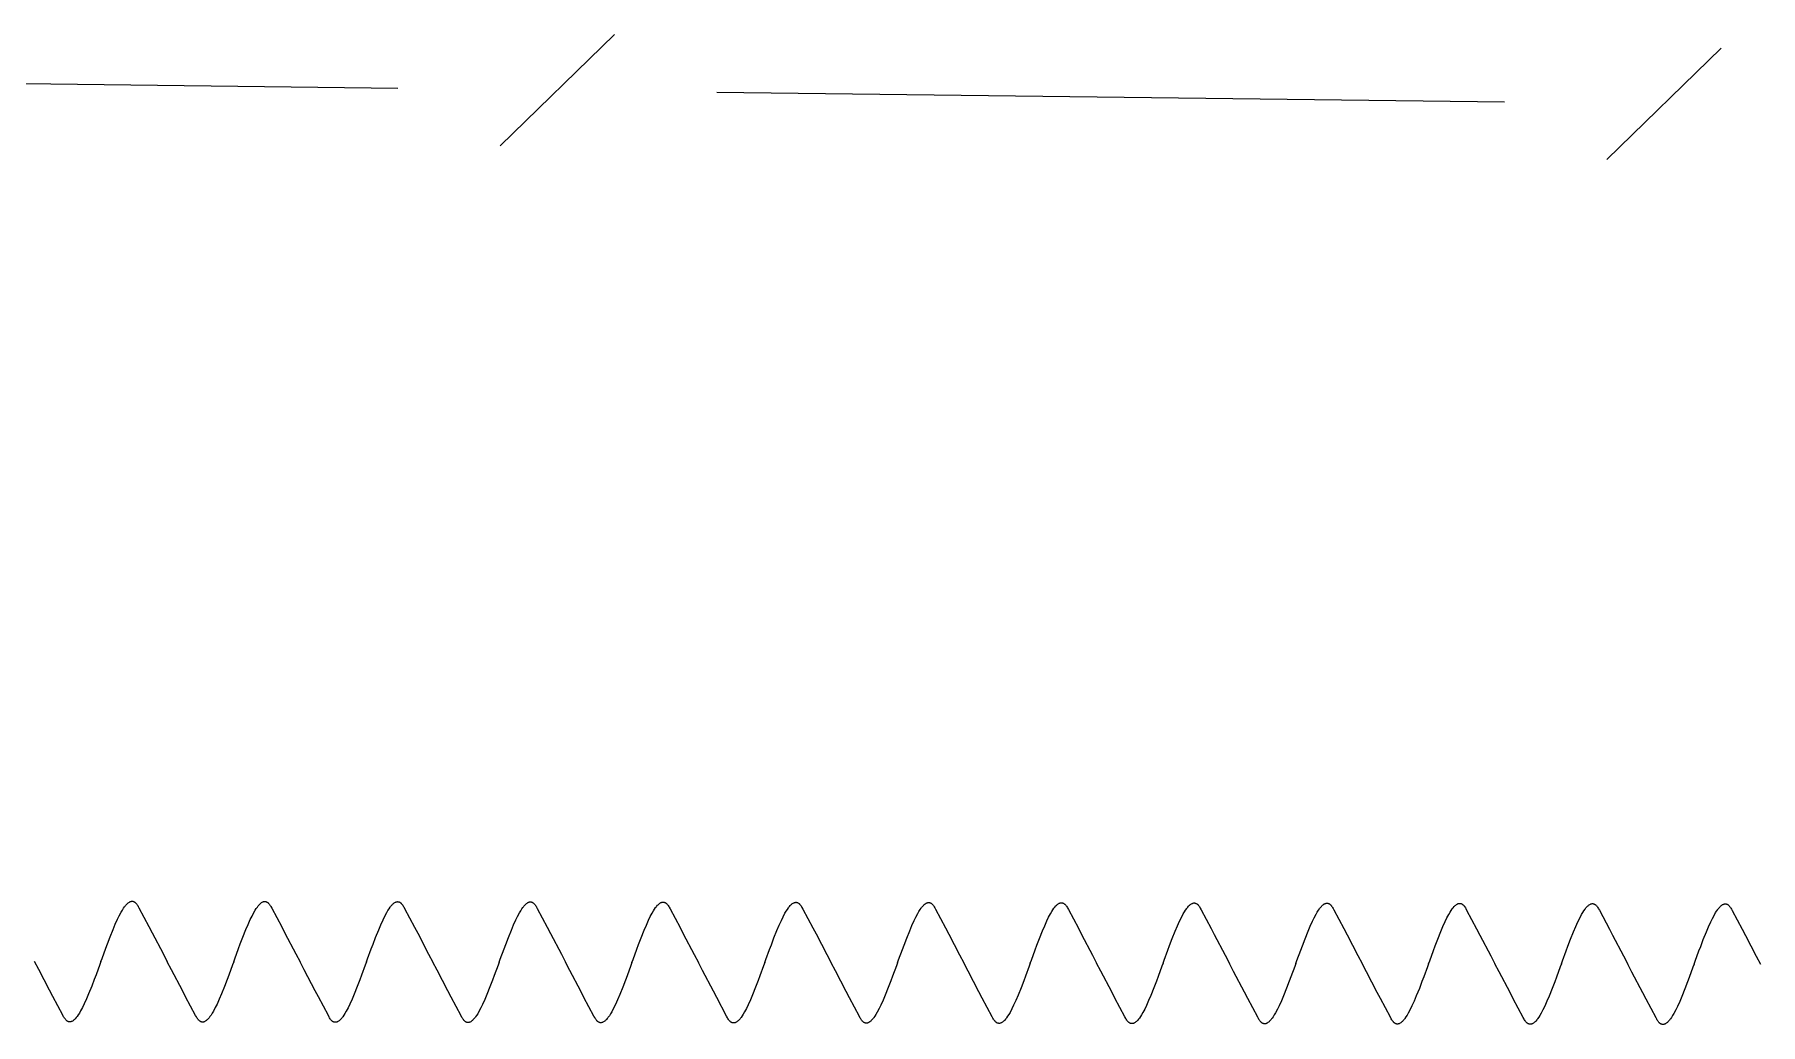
# Model space of a CAD drawing. Header units: metres. Extents: x -3947 to -3704, y 4976 to 6609.
# Drawn here: x -3850.93 to -3842.82, y 6489.92 to 6494.57 of the extents above; entities that cross this region are included whole.
import ezdxf

# ---------------------------------------------------------------- set-up
doc = ezdxf.new("R2010")
doc.units = ezdxf.units.M
doc.header["$MEASUREMENT"] = 0
doc.layers.add('Кабель защиты', color=7, linetype='Continuous', lineweight=25)
doc.layers.add('Кабель связи', color=7, linetype='Continuous', lineweight=25)

msp = doc.modelspace()

# ---------------------------------------------------------------- linework, layer by layer
at = {"layer": 'Кабель защиты', "linetype": 'Continuous', "flags": 128}
for points in [[(-3850.6206, 6490.2148), (-3850.6154, 6490.2291), (-3850.5976, 6490.2771), (-3850.5896, 6490.2985), (-3850.5773, 6490.3307), (-3850.5631, 6490.3661), (-3850.5529, 6490.3901), (-3850.5425, 6490.4133), (-3850.5344, 6490.4299), (-3850.5254, 6490.4467), (-3850.5196, 6490.4568), (-3850.5143, 6490.4651), (-3850.5093, 6490.4722), (-3850.5071, 6490.4752), (-3850.5047, 6490.4781), (-3850.5004, 6490.4832), (-3850.4974, 6490.4861), (-3850.4951, 6490.4884), (-3850.4925, 6490.4906), (-3850.4899, 6490.4926), (-3850.4866, 6490.4946), (-3850.4843, 6490.4958), (-3850.4829, 6490.4965), (-3850.4813, 6490.497), (-3850.4797, 6490.4975), (-3850.4784, 6490.4978), (-3850.4763, 6490.4982), (-3850.4745, 6490.4983), (-3850.4725, 6490.4982), (-3850.4717, 6490.4981), (-3850.4706, 6490.498), (-3850.4695, 6490.4977), (-3850.4684, 6490.4974), (-3850.4672, 6490.497), (-3850.4658, 6490.4964), (-3850.4643, 6490.4957), (-3850.4624, 6490.4946), (-3850.4612, 6490.4937), (-3850.4602, 6490.493), (-3850.4591, 6490.4921), (-3850.4577, 6490.4909), (-3850.4566, 6490.4898), (-3850.4557, 6490.4888), (-3850.4535, 6490.4863), (-3850.4521, 6490.4845), (-3850.45, 6490.4816), (-3850.4476, 6490.4777), (-3850.4455, 6490.474), (-3850.4416, 6490.4668), (-3850.3947, 6490.3789), (-3850.3796, 6490.3496), (-3850.3285, 6490.2523), (-3850.3086, 6490.2143)], [(-3849.9966, 6490.2138), (-3849.9914, 6490.2281), (-3849.9736, 6490.2761), (-3849.9656, 6490.2975), (-3849.9533, 6490.3297), (-3849.9391, 6490.3651), (-3849.9289, 6490.3891), (-3849.9185, 6490.4122), (-3849.9104, 6490.4289), (-3849.9014, 6490.4456), (-3849.8956, 6490.4557), (-3849.8903, 6490.4641), (-3849.8853, 6490.4712), (-3849.8831, 6490.4742), (-3849.8807, 6490.4771), (-3849.8764, 6490.4821), (-3849.8734, 6490.4851), (-3849.8711, 6490.4873), (-3849.8685, 6490.4896), (-3849.8659, 6490.4916), (-3849.8626, 6490.4936), (-3849.8603, 6490.4948), (-3849.8589, 6490.4955), (-3849.8573, 6490.496), (-3849.8557, 6490.4965), (-3849.8544, 6490.4968), (-3849.8523, 6490.4971), (-3849.8505, 6490.4973), (-3849.8485, 6490.4972), (-3849.8477, 6490.4971), (-3849.8466, 6490.497), (-3849.8455, 6490.4967), (-3849.8444, 6490.4964), (-3849.8432, 6490.496), (-3849.8418, 6490.4954), (-3849.8403, 6490.4947), (-3849.8384, 6490.4936), (-3849.8372, 6490.4927), (-3849.8362, 6490.492), (-3849.8351, 6490.4911), (-3849.8337, 6490.4899), (-3849.8326, 6490.4888), (-3849.8317, 6490.4878), (-3849.8295, 6490.4853), (-3849.8281, 6490.4835), (-3849.826, 6490.4806), (-3849.8236, 6490.4767), (-3849.8215, 6490.473), (-3849.8176, 6490.4657), (-3849.7707, 6490.3779), (-3849.7556, 6490.3486), (-3849.7045, 6490.2513), (-3849.6846, 6490.2133)], [(-3849.3726, 6490.2128), (-3849.3674, 6490.227), (-3849.3496, 6490.2751), (-3849.3416, 6490.2965), (-3849.3293, 6490.3286), (-3849.3151, 6490.3641), (-3849.3049, 6490.3881), (-3849.2945, 6490.4112), (-3849.2864, 6490.4279), (-3849.2774, 6490.4446), (-3849.2716, 6490.4547), (-3849.2663, 6490.4631), (-3849.2613, 6490.4702), (-3849.2591, 6490.4732), (-3849.2567, 6490.4761), (-3849.2524, 6490.4811), (-3849.2494, 6490.4841), (-3849.2471, 6490.4863), (-3849.2445, 6490.4885), (-3849.2419, 6490.4905), (-3849.2386, 6490.4926), (-3849.2363, 6490.4938), (-3849.2349, 6490.4945), (-3849.2333, 6490.495), (-3849.2317, 6490.4955), (-3849.2304, 6490.4958), (-3849.2283, 6490.4961), (-3849.2265, 6490.4963), (-3849.2245, 6490.4962), (-3849.2237, 6490.4961), (-3849.2226, 6490.4959), (-3849.2215, 6490.4957), (-3849.2204, 6490.4954), (-3849.2192, 6490.495), (-3849.2178, 6490.4944), (-3849.2163, 6490.4937), (-3849.2144, 6490.4926), (-3849.2132, 6490.4917), (-3849.2122, 6490.491), (-3849.2111, 6490.4901), (-3849.2097, 6490.4889), (-3849.2086, 6490.4878), (-3849.2077, 6490.4868), (-3849.2055, 6490.4842), (-3849.2041, 6490.4825), (-3849.202, 6490.4796), (-3849.1996, 6490.4756), (-3849.1975, 6490.472), (-3849.1936, 6490.4647), (-3849.1467, 6490.3769), (-3849.1316, 6490.3476), (-3849.0805, 6490.2503), (-3849.0606, 6490.2122)], [(-3848.7486, 6490.2117), (-3848.7434, 6490.226), (-3848.7256, 6490.2741), (-3848.7176, 6490.2955), (-3848.7053, 6490.3276), (-3848.6911, 6490.3631), (-3848.6809, 6490.3871), (-3848.6705, 6490.4102), (-3848.6624, 6490.4269), (-3848.6534, 6490.4436), (-3848.6476, 6490.4537), (-3848.6423, 6490.462), (-3848.6373, 6490.4692), (-3848.6351, 6490.4722), (-3848.6327, 6490.4751), (-3848.6284, 6490.4801), (-3848.6254, 6490.4831), (-3848.6231, 6490.4853), (-3848.6205, 6490.4875), (-3848.6179, 6490.4895), (-3848.6146, 6490.4916), (-3848.6123, 6490.4927), (-3848.6109, 6490.4934), (-3848.6093, 6490.494), (-3848.6077, 6490.4945), (-3848.6064, 6490.4948), (-3848.6043, 6490.4951), (-3848.6025, 6490.4952), (-3848.6005, 6490.4952), (-3848.5997, 6490.4951), (-3848.5986, 6490.4949), (-3848.5975, 6490.4947), (-3848.5964, 6490.4944), (-3848.5952, 6490.494), (-3848.5938, 6490.4934), (-3848.5923, 6490.4927), (-3848.5904, 6490.4915), (-3848.5892, 6490.4907), (-3848.5882, 6490.49), (-3848.5871, 6490.489), (-3848.5857, 6490.4879), (-3848.5846, 6490.4868), (-3848.5837, 6490.4857), (-3848.5815, 6490.4832), (-3848.5801, 6490.4814), (-3848.578, 6490.4785), (-3848.5756, 6490.4746), (-3848.5735, 6490.4709), (-3848.5696, 6490.4637), (-3848.5227, 6490.3759), (-3848.5076, 6490.3466), (-3848.4565, 6490.2493), (-3848.4366, 6490.2112)], [(-3848.1246, 6490.2107), (-3848.1194, 6490.225), (-3848.1016, 6490.2731), (-3848.0936, 6490.2944), (-3848.0813, 6490.3266), (-3848.0671, 6490.3621), (-3848.0569, 6490.3861), (-3848.0465, 6490.4092), (-3848.0384, 6490.4259), (-3848.0294, 6490.4426), (-3848.0236, 6490.4527), (-3848.0183, 6490.461), (-3848.0133, 6490.4682), (-3848.0111, 6490.4711), (-3848.0087, 6490.4741), (-3848.0044, 6490.4791), (-3848.0014, 6490.4821), (-3847.9991, 6490.4843), (-3847.9965, 6490.4865), (-3847.9939, 6490.4885), (-3847.9906, 6490.4906), (-3847.9883, 6490.4917), (-3847.9869, 6490.4924), (-3847.9853, 6490.493), (-3847.9837, 6490.4934), (-3847.9824, 6490.4938), (-3847.9803, 6490.4941), (-3847.9785, 6490.4942), (-3847.9765, 6490.4942), (-3847.9757, 6490.4941), (-3847.9746, 6490.4939), (-3847.9735, 6490.4937), (-3847.9724, 6490.4934), (-3847.9712, 6490.4929), (-3847.9698, 6490.4924), (-3847.9683, 6490.4916), (-3847.9664, 6490.4905), (-3847.9652, 6490.4897), (-3847.9642, 6490.489), (-3847.9631, 6490.488), (-3847.9617, 6490.4868), (-3847.9606, 6490.4858), (-3847.9597, 6490.4847), (-3847.9575, 6490.4822), (-3847.9561, 6490.4804), (-3847.954, 6490.4775), (-3847.9516, 6490.4736), (-3847.9495, 6490.4699), (-3847.9456, 6490.4627), (-3847.8987, 6490.3749), (-3847.8836, 6490.3455), (-3847.8325, 6490.2483), (-3847.8126, 6490.2102)], [(-3847.5006, 6490.2097), (-3847.4954, 6490.224), (-3847.4776, 6490.272), (-3847.4696, 6490.2934), (-3847.4573, 6490.3256), (-3847.4431, 6490.3611), (-3847.4329, 6490.3851), (-3847.4225, 6490.4082), (-3847.4144, 6490.4249), (-3847.4054, 6490.4416), (-3847.3996, 6490.4517), (-3847.3943, 6490.46), (-3847.3893, 6490.4672), (-3847.3871, 6490.4701), (-3847.3847, 6490.4731), (-3847.3804, 6490.4781), (-3847.3774, 6490.4811), (-3847.3751, 6490.4833), (-3847.3725, 6490.4855), (-3847.3699, 6490.4875), (-3847.3666, 6490.4896), (-3847.3643, 6490.4907), (-3847.3629, 6490.4914), (-3847.3613, 6490.492), (-3847.3597, 6490.4924), (-3847.3584, 6490.4928), (-3847.3563, 6490.4931), (-3847.3545, 6490.4932), (-3847.3525, 6490.4932), (-3847.3517, 6490.4931), (-3847.3506, 6490.4929), (-3847.3495, 6490.4927), (-3847.3484, 6490.4923), (-3847.3472, 6490.4919), (-3847.3458, 6490.4914), (-3847.3443, 6490.4906), (-3847.3424, 6490.4895), (-3847.3412, 6490.4887), (-3847.3402, 6490.488), (-3847.3391, 6490.487), (-3847.3377, 6490.4858), (-3847.3366, 6490.4847), (-3847.3357, 6490.4837), (-3847.3335, 6490.4812), (-3847.3321, 6490.4794), (-3847.33, 6490.4765), (-3847.3276, 6490.4726), (-3847.3255, 6490.4689), (-3847.3216, 6490.4617), (-3847.2747, 6490.3738), (-3847.2596, 6490.3445), (-3847.2085, 6490.2473), (-3847.1886, 6490.2092)], [(-3846.8766, 6490.2087), (-3846.8714, 6490.223), (-3846.8536, 6490.271), (-3846.8456, 6490.2924), (-3846.8333, 6490.3246), (-3846.8191, 6490.36), (-3846.8089, 6490.384), (-3846.7985, 6490.4072), (-3846.7904, 6490.4239), (-3846.7814, 6490.4406), (-3846.7756, 6490.4507), (-3846.7703, 6490.459), (-3846.7653, 6490.4661), (-3846.7631, 6490.4691), (-3846.7607, 6490.4721), (-3846.7564, 6490.4771), (-3846.7534, 6490.4801), (-3846.7511, 6490.4823), (-3846.7485, 6490.4845), (-3846.7459, 6490.4865), (-3846.7426, 6490.4886), (-3846.7403, 6490.4897), (-3846.7389, 6490.4904), (-3846.7373, 6490.4909), (-3846.7357, 6490.4914), (-3846.7344, 6490.4918), (-3846.7323, 6490.4921), (-3846.7305, 6490.4922), (-3846.7285, 6490.4921), (-3846.7277, 6490.4921), (-3846.7266, 6490.4919), (-3846.7255, 6490.4916), (-3846.7244, 6490.4913), (-3846.7232, 6490.4909), (-3846.7218, 6490.4904), (-3846.7203, 6490.4896), (-3846.7184, 6490.4885), (-3846.7172, 6490.4877), (-3846.7162, 6490.487), (-3846.7151, 6490.486), (-3846.7137, 6490.4848), (-3846.7126, 6490.4837), (-3846.7117, 6490.4827), (-3846.7095, 6490.4802), (-3846.7081, 6490.4784), (-3846.706, 6490.4755), (-3846.7036, 6490.4716), (-3846.7015, 6490.4679), (-3846.6976, 6490.4607), (-3846.6507, 6490.3728), (-3846.6356, 6490.3435), (-3846.5845, 6490.2463), (-3846.5646, 6490.2082)], [(-3846.2526, 6490.2077), (-3846.2474, 6490.222), (-3846.2296, 6490.27), (-3846.2216, 6490.2914), (-3846.2093, 6490.3236), (-3846.1951, 6490.359), (-3846.1849, 6490.383), (-3846.1745, 6490.4062), (-3846.1664, 6490.4228), (-3846.1574, 6490.4396), (-3846.1516, 6490.4497), (-3846.1463, 6490.458), (-3846.1413, 6490.4651), (-3846.1391, 6490.4681), (-3846.1367, 6490.471), (-3846.1324, 6490.4761), (-3846.1294, 6490.479), (-3846.1271, 6490.4813), (-3846.1245, 6490.4835), (-3846.1219, 6490.4855), (-3846.1186, 6490.4876), (-3846.1163, 6490.4887), (-3846.1149, 6490.4894), (-3846.1133, 6490.4899), (-3846.1117, 6490.4904), (-3846.1104, 6490.4908), (-3846.1083, 6490.4911), (-3846.1065, 6490.4912), (-3846.1045, 6490.4911), (-3846.1037, 6490.4911), (-3846.1026, 6490.4909), (-3846.1015, 6490.4906), (-3846.1004, 6490.4903), (-3846.0992, 6490.4899), (-3846.0978, 6490.4894), (-3846.0963, 6490.4886), (-3846.0944, 6490.4875), (-3846.0932, 6490.4867), (-3846.0922, 6490.4859), (-3846.0911, 6490.485), (-3846.0897, 6490.4838), (-3846.0886, 6490.4827), (-3846.0877, 6490.4817), (-3846.0855, 6490.4792), (-3846.0841, 6490.4774), (-3846.082, 6490.4745), (-3846.0796, 6490.4706), (-3846.0775, 6490.4669), (-3846.0736, 6490.4597), (-3846.0267, 6490.3718), (-3846.0116, 6490.3425), (-3845.9605, 6490.2453), (-3845.9406, 6490.2072)], [(-3845.6286, 6490.2067), (-3845.6234, 6490.221), (-3845.6056, 6490.269), (-3845.5976, 6490.2904), (-3845.5853, 6490.3226), (-3845.5711, 6490.358), (-3845.5609, 6490.382), (-3845.5505, 6490.4051), (-3845.5424, 6490.4218), (-3845.5334, 6490.4385), (-3845.5276, 6490.4486), (-3845.5223, 6490.457), (-3845.5173, 6490.4641), (-3845.5151, 6490.4671), (-3845.5127, 6490.47), (-3845.5084, 6490.475), (-3845.5055, 6490.478), (-3845.5031, 6490.4802), (-3845.5005, 6490.4825), (-3845.4979, 6490.4845), (-3845.4946, 6490.4865), (-3845.4923, 6490.4877), (-3845.4909, 6490.4884), (-3845.4893, 6490.4889), (-3845.4877, 6490.4894), (-3845.4864, 6490.4897), (-3845.4843, 6490.4901), (-3845.4825, 6490.4902), (-3845.4805, 6490.4901), (-3845.4797, 6490.49), (-3845.4786, 6490.4899), (-3845.4775, 6490.4896), (-3845.4764, 6490.4893), (-3845.4752, 6490.4889), (-3845.4738, 6490.4883), (-3845.4723, 6490.4876), (-3845.4704, 6490.4865), (-3845.4692, 6490.4856), (-3845.4682, 6490.4849), (-3845.4671, 6490.484), (-3845.4657, 6490.4828), (-3845.4646, 6490.4817), (-3845.4637, 6490.4807), (-3845.4615, 6490.4782), (-3845.4601, 6490.4764), (-3845.458, 6490.4735), (-3845.4556, 6490.4696), (-3845.4535, 6490.4659), (-3845.4496, 6490.4586), (-3845.4027, 6490.3708), (-3845.3876, 6490.3415), (-3845.3365, 6490.2442), (-3845.3166, 6490.2062)], [(-3845.0046, 6490.2057), (-3844.9994, 6490.2199), (-3844.9816, 6490.268), (-3844.9736, 6490.2894), (-3844.9613, 6490.3216), (-3844.9471, 6490.357), (-3844.9369, 6490.381), (-3844.9265, 6490.4041), (-3844.9184, 6490.4208), (-3844.9094, 6490.4375), (-3844.9036, 6490.4476), (-3844.8983, 6490.456), (-3844.8933, 6490.4631), (-3844.8911, 6490.4661), (-3844.8887, 6490.469), (-3844.8844, 6490.474), (-3844.8815, 6490.477), (-3844.8791, 6490.4792), (-3844.8765, 6490.4814), (-3844.8739, 6490.4835), (-3844.8706, 6490.4855), (-3844.8683, 6490.4867), (-3844.8669, 6490.4874), (-3844.8653, 6490.4879), (-3844.8637, 6490.4884), (-3844.8624, 6490.4887), (-3844.8603, 6490.489), (-3844.8585, 6490.4892), (-3844.8565, 6490.4891), (-3844.8557, 6490.489), (-3844.8546, 6490.4889), (-3844.8535, 6490.4886), (-3844.8524, 6490.4883), (-3844.8512, 6490.4879), (-3844.8498, 6490.4873), (-3844.8483, 6490.4866), (-3844.8464, 6490.4855), (-3844.8452, 6490.4846), (-3844.8442, 6490.4839), (-3844.8431, 6490.483), (-3844.8417, 6490.4818), (-3844.8406, 6490.4807), (-3844.8397, 6490.4797), (-3844.8375, 6490.4772), (-3844.8361, 6490.4754), (-3844.834, 6490.4725), (-3844.8316, 6490.4686), (-3844.8295, 6490.4649), (-3844.8256, 6490.4576), (-3844.7787, 6490.3698), (-3844.7636, 6490.3405), (-3844.7125, 6490.2432), (-3844.6926, 6490.2052)], [(-3844.3806, 6490.2046), (-3844.3754, 6490.2189), (-3844.3576, 6490.267), (-3844.3496, 6490.2884), (-3844.3373, 6490.3205), (-3844.3231, 6490.356), (-3844.3129, 6490.38), (-3844.3025, 6490.4031), (-3844.2944, 6490.4198), (-3844.2854, 6490.4365), (-3844.2796, 6490.4466), (-3844.2743, 6490.4549), (-3844.2693, 6490.4621), (-3844.2671, 6490.4651), (-3844.2647, 6490.468), (-3844.2604, 6490.473), (-3844.2575, 6490.476), (-3844.2551, 6490.4782), (-3844.2525, 6490.4804), (-3844.2499, 6490.4824), (-3844.2466, 6490.4845), (-3844.2443, 6490.4857), (-3844.2429, 6490.4863), (-3844.2413, 6490.4869), (-3844.2397, 6490.4874), (-3844.2384, 6490.4877), (-3844.2363, 6490.488), (-3844.2345, 6490.4881), (-3844.2325, 6490.4881), (-3844.2317, 6490.488), (-3844.2306, 6490.4878), (-3844.2295, 6490.4876), (-3844.2284, 6490.4873), (-3844.2272, 6490.4869), (-3844.2258, 6490.4863), (-3844.2243, 6490.4856), (-3844.2224, 6490.4845), (-3844.2212, 6490.4836), (-3844.2202, 6490.4829), (-3844.2191, 6490.482), (-3844.2177, 6490.4808), (-3844.2166, 6490.4797), (-3844.2157, 6490.4786), (-3844.2135, 6490.4761), (-3844.2121, 6490.4743), (-3844.21, 6490.4715), (-3844.2076, 6490.4675), (-3844.2055, 6490.4638), (-3844.2016, 6490.4566), (-3844.1547, 6490.3688), (-3844.1396, 6490.3395), (-3844.0885, 6490.2422), (-3844.0686, 6490.2041)], [(-3843.7566, 6490.2036), (-3843.7514, 6490.2179), (-3843.7336, 6490.266), (-3843.7256, 6490.2874), (-3843.7133, 6490.3195), (-3843.6991, 6490.355), (-3843.6889, 6490.379), (-3843.6785, 6490.4021), (-3843.6704, 6490.4188), (-3843.6614, 6490.4355), (-3843.6556, 6490.4456), (-3843.6503, 6490.4539), (-3843.6453, 6490.4611), (-3843.6431, 6490.4641), (-3843.6407, 6490.467), (-3843.6364, 6490.472), (-3843.6335, 6490.475), (-3843.6311, 6490.4772), (-3843.6285, 6490.4794), (-3843.6259, 6490.4814), (-3843.6226, 6490.4835), (-3843.6203, 6490.4846), (-3843.6189, 6490.4853), (-3843.6173, 6490.4859), (-3843.6157, 6490.4864), (-3843.6144, 6490.4867), (-3843.6123, 6490.487), (-3843.6105, 6490.4871), (-3843.6085, 6490.4871), (-3843.6077, 6490.487), (-3843.6066, 6490.4868), (-3843.6055, 6490.4866), (-3843.6044, 6490.4863), (-3843.6032, 6490.4859), (-3843.6018, 6490.4853), (-3843.6003, 6490.4846), (-3843.5984, 6490.4834), (-3843.5972, 6490.4826), (-3843.5963, 6490.4819), (-3843.5951, 6490.4809), (-3843.5937, 6490.4797), (-3843.5926, 6490.4787), (-3843.5917, 6490.4776), (-3843.5895, 6490.4751), (-3843.5881, 6490.4733), (-3843.586, 6490.4704), (-3843.5836, 6490.4665), (-3843.5815, 6490.4628), (-3843.5776, 6490.4556), (-3843.5307, 6490.3678), (-3843.5156, 6490.3385), (-3843.4645, 6490.2412), (-3843.4446, 6490.2031)], [(-3843.1326, 6490.2026), (-3843.1274, 6490.2169), (-3843.1096, 6490.2649), (-3843.1016, 6490.2863), (-3843.0893, 6490.3185), (-3843.0751, 6490.354), (-3843.0649, 6490.378), (-3843.0545, 6490.4011), (-3843.0464, 6490.4178), (-3843.0374, 6490.4345), (-3843.0316, 6490.4446), (-3843.0263, 6490.4529), (-3843.0213, 6490.4601), (-3843.0191, 6490.463), (-3843.0167, 6490.466), (-3843.0124, 6490.471), (-3843.0095, 6490.474), (-3843.0071, 6490.4762), (-3843.0045, 6490.4784), (-3843.0019, 6490.4804), (-3842.9986, 6490.4825), (-3842.9963, 6490.4836), (-3842.9949, 6490.4843), (-3842.9933, 6490.4849), (-3842.9917, 6490.4853), (-3842.9904, 6490.4857), (-3842.9883, 6490.486), (-3842.9865, 6490.4861), (-3842.9845, 6490.4861), (-3842.9837, 6490.486), (-3842.9826, 6490.4858), (-3842.9815, 6490.4856), (-3842.9804, 6490.4853), (-3842.9792, 6490.4848), (-3842.9778, 6490.4843), (-3842.9763, 6490.4835), (-3842.9744, 6490.4824), (-3842.9732, 6490.4816), (-3842.9723, 6490.4809), (-3842.9711, 6490.4799), (-3842.9697, 6490.4787), (-3842.9686, 6490.4777), (-3842.9677, 6490.4766), (-3842.9655, 6490.4741), (-3842.9641, 6490.4723), (-3842.962, 6490.4694), (-3842.9596, 6490.4655), (-3842.9575, 6490.4618), (-3842.9536, 6490.4546), (-3842.9067, 6490.3668), (-3842.8916, 6490.3374), (-3842.8405, 6490.2402), (-3842.8206, 6490.2021)], [(-3850.6206, 6490.2148), (-3850.6259, 6490.2005), (-3850.6436, 6490.1525), (-3850.6516, 6490.1311), (-3850.664, 6490.0989), (-3850.6782, 6490.0634), (-3850.6883, 6490.0394), (-3850.6987, 6490.0163), (-3850.7068, 6489.9996), (-3850.7158, 6489.9829), (-3850.7217, 6489.9728), (-3850.7269, 6489.9645), (-3850.732, 6489.9573), (-3850.7342, 6489.9544), (-3850.7365, 6489.9514), (-3850.7408, 6489.9464), (-3850.7438, 6489.9434), (-3850.7461, 6489.9412), (-3850.7488, 6489.939), (-3850.7514, 6489.937), (-3850.7547, 6489.9349), (-3850.7569, 6489.9338), (-3850.7584, 6489.9331), (-3850.7599, 6489.9325), (-3850.7615, 6489.9321), (-3850.7628, 6489.9317), (-3850.7649, 6489.9314), (-3850.7667, 6489.9313), (-3850.7687, 6489.9313), (-3850.7695, 6489.9314), (-3850.7707, 6489.9316), (-3850.7717, 6489.9318), (-3850.7729, 6489.9321), (-3850.774, 6489.9326), (-3850.7755, 6489.9331), (-3850.777, 6489.9339), (-3850.7788, 6489.935), (-3850.7801, 6489.9358), (-3850.781, 6489.9365), (-3850.7822, 6489.9375), (-3850.7835, 6489.9387), (-3850.7846, 6489.9397), (-3850.7856, 6489.9408), (-3850.7877, 6489.9433), (-3850.7891, 6489.9451), (-3850.7912, 6489.948), (-3850.7937, 6489.9519), (-3850.7958, 6489.9556), (-3850.7996, 6489.9628), (-3850.8465, 6490.0506), (-3850.8617, 6490.08), (-3850.9127, 6490.1772), (-3850.9326, 6490.2153)], [(-3849.9966, 6490.2138), (-3850.0019, 6490.1995), (-3850.0196, 6490.1514), (-3850.0276, 6490.13), (-3850.04, 6490.0979), (-3850.0542, 6490.0624), (-3850.0643, 6490.0384), (-3850.0747, 6490.0153), (-3850.0828, 6489.9986), (-3850.0918, 6489.9819), (-3850.0977, 6489.9718), (-3850.1029, 6489.9635), (-3850.108, 6489.9563), (-3850.1102, 6489.9533), (-3850.1125, 6489.9504), (-3850.1168, 6489.9454), (-3850.1198, 6489.9424), (-3850.1221, 6489.9402), (-3850.1248, 6489.938), (-3850.1274, 6489.936), (-3850.1307, 6489.9339), (-3850.1329, 6489.9328), (-3850.1344, 6489.9321), (-3850.1359, 6489.9315), (-3850.1375, 6489.931), (-3850.1388, 6489.9307), (-3850.1409, 6489.9304), (-3850.1427, 6489.9303), (-3850.1447, 6489.9303), (-3850.1455, 6489.9304), (-3850.1467, 6489.9306), (-3850.1477, 6489.9308), (-3850.1489, 6489.9311), (-3850.15, 6489.9315), (-3850.1515, 6489.9321), (-3850.153, 6489.9328), (-3850.1548, 6489.934), (-3850.1561, 6489.9348), (-3850.157, 6489.9355), (-3850.1582, 6489.9365), (-3850.1595, 6489.9376), (-3850.1606, 6489.9387), (-3850.1616, 6489.9398), (-3850.1637, 6489.9423), (-3850.1651, 6489.9441), (-3850.1672, 6489.947), (-3850.1697, 6489.9509), (-3850.1718, 6489.9546), (-3850.1756, 6489.9618), (-3850.2225, 6490.0496), (-3850.2377, 6490.0789), (-3850.2887, 6490.1762), (-3850.3086, 6490.2143)], [(-3849.3726, 6490.2128), (-3849.3779, 6490.1985), (-3849.3956, 6490.1504), (-3849.4036, 6490.129), (-3849.416, 6490.0969), (-3849.4302, 6490.0614), (-3849.4403, 6490.0374), (-3849.4507, 6490.0143), (-3849.4588, 6489.9976), (-3849.4678, 6489.9809), (-3849.4737, 6489.9708), (-3849.4789, 6489.9624), (-3849.484, 6489.9553), (-3849.4862, 6489.9523), (-3849.4885, 6489.9494), (-3849.4928, 6489.9444), (-3849.4958, 6489.9414), (-3849.4981, 6489.9392), (-3849.5008, 6489.937), (-3849.5034, 6489.935), (-3849.5067, 6489.9329), (-3849.5089, 6489.9317), (-3849.5104, 6489.9311), (-3849.5119, 6489.9305), (-3849.5135, 6489.93), (-3849.5148, 6489.9297), (-3849.5169, 6489.9294), (-3849.5187, 6489.9292), (-3849.5207, 6489.9293), (-3849.5215, 6489.9294), (-3849.5227, 6489.9296), (-3849.5237, 6489.9298), (-3849.5249, 6489.9301), (-3849.526, 6489.9305), (-3849.5275, 6489.9311), (-3849.529, 6489.9318), (-3849.5308, 6489.9329), (-3849.5321, 6489.9338), (-3849.533, 6489.9345), (-3849.5342, 6489.9354), (-3849.5355, 6489.9366), (-3849.5366, 6489.9377), (-3849.5376, 6489.9387), (-3849.5397, 6489.9413), (-3849.5411, 6489.9431), (-3849.5432, 6489.9459), (-3849.5457, 6489.9499), (-3849.5478, 6489.9536), (-3849.5516, 6489.9608), (-3849.5985, 6490.0486), (-3849.6137, 6490.0779), (-3849.6647, 6490.1752), (-3849.6846, 6490.2133)], [(-3848.7486, 6490.2117), (-3848.7539, 6490.1975), (-3848.7716, 6490.1494), (-3848.7796, 6490.128), (-3848.792, 6490.0958), (-3848.8062, 6490.0604), (-3848.8163, 6490.0364), (-3848.8267, 6490.0133), (-3848.8348, 6489.9966), (-3848.8438, 6489.9799), (-3848.8497, 6489.9698), (-3848.8549, 6489.9614), (-3848.86, 6489.9543), (-3848.8622, 6489.9513), (-3848.8645, 6489.9484), (-3848.8688, 6489.9434), (-3848.8718, 6489.9404), (-3848.8741, 6489.9382), (-3848.8768, 6489.9359), (-3848.8794, 6489.9339), (-3848.8827, 6489.9319), (-3848.8849, 6489.9307), (-3848.8864, 6489.93), (-3848.8879, 6489.9295), (-3848.8895, 6489.929), (-3848.8908, 6489.9287), (-3848.8929, 6489.9284), (-3848.8947, 6489.9282), (-3848.8967, 6489.9283), (-3848.8975, 6489.9284), (-3848.8987, 6489.9285), (-3848.8997, 6489.9288), (-3848.9009, 6489.9291), (-3848.902, 6489.9295), (-3848.9035, 6489.9301), (-3848.905, 6489.9308), (-3848.9068, 6489.9319), (-3848.9081, 6489.9328), (-3848.909, 6489.9335), (-3848.9102, 6489.9344), (-3848.9115, 6489.9356), (-3848.9126, 6489.9367), (-3848.9136, 6489.9377), (-3848.9157, 6489.9402), (-3848.9171, 6489.942), (-3848.9192, 6489.9449), (-3848.9217, 6489.9488), (-3848.9238, 6489.9525), (-3848.9276, 6489.9598), (-3848.9745, 6490.0476), (-3848.9897, 6490.0769), (-3849.0407, 6490.1742), (-3849.0606, 6490.2122)], [(-3848.1246, 6490.2107), (-3848.1299, 6490.1964), (-3848.1476, 6490.1484), (-3848.1556, 6490.127), (-3848.168, 6490.0948), (-3848.1822, 6490.0594), (-3848.1923, 6490.0354), (-3848.2027, 6490.0123), (-3848.2108, 6489.9956), (-3848.2198, 6489.9788), (-3848.2257, 6489.9688), (-3848.231, 6489.9604), (-3848.236, 6489.9533), (-3848.2382, 6489.9503), (-3848.2405, 6489.9474), (-3848.2448, 6489.9423), (-3848.2478, 6489.9394), (-3848.2501, 6489.9371), (-3848.2528, 6489.9349), (-3848.2554, 6489.9329), (-3848.2587, 6489.9309), (-3848.2609, 6489.9297), (-3848.2624, 6489.929), (-3848.2639, 6489.9285), (-3848.2655, 6489.928), (-3848.2668, 6489.9277), (-3848.2689, 6489.9273), (-3848.2707, 6489.9272), (-3848.2727, 6489.9273), (-3848.2735, 6489.9274), (-3848.2747, 6489.9275), (-3848.2757, 6489.9278), (-3848.2769, 6489.9281), (-3848.278, 6489.9285), (-3848.2795, 6489.9291), (-3848.281, 6489.9298), (-3848.2828, 6489.9309), (-3848.2841, 6489.9318), (-3848.285, 6489.9325), (-3848.2862, 6489.9334), (-3848.2875, 6489.9346), (-3848.2886, 6489.9357), (-3848.2896, 6489.9367), (-3848.2917, 6489.9392), (-3848.2931, 6489.941), (-3848.2952, 6489.9439), (-3848.2977, 6489.9478), (-3848.2998, 6489.9515), (-3848.3036, 6489.9587), (-3848.3505, 6490.0466), (-3848.3657, 6490.0759), (-3848.4167, 6490.1732), (-3848.4366, 6490.2112)], [(-3847.5006, 6490.2097), (-3847.5059, 6490.1954), (-3847.5236, 6490.1474), (-3847.5316, 6490.126), (-3847.544, 6490.0938), (-3847.5582, 6490.0584), (-3847.5683, 6490.0344), (-3847.5787, 6490.0112), (-3847.5868, 6489.9946), (-3847.5958, 6489.9778), (-3847.6017, 6489.9677), (-3847.607, 6489.9594), (-3847.612, 6489.9523), (-3847.6142, 6489.9493), (-3847.6165, 6489.9464), (-3847.6208, 6489.9413), (-3847.6238, 6489.9384), (-3847.6261, 6489.9361), (-3847.6288, 6489.9339), (-3847.6314, 6489.9319), (-3847.6347, 6489.9298), (-3847.6369, 6489.9287), (-3847.6384, 6489.928), (-3847.6399, 6489.9275), (-3847.6415, 6489.927), (-3847.6428, 6489.9266), (-3847.6449, 6489.9263), (-3847.6467, 6489.9262), (-3847.6487, 6489.9263), (-3847.6495, 6489.9263), (-3847.6507, 6489.9265), (-3847.6517, 6489.9268), (-3847.6529, 6489.9271), (-3847.654, 6489.9275), (-3847.6555, 6489.928), (-3847.657, 6489.9288), (-3847.6588, 6489.9299), (-3847.6601, 6489.9307), (-3847.661, 6489.9314), (-3847.6622, 6489.9324), (-3847.6635, 6489.9336), (-3847.6646, 6489.9347), (-3847.6656, 6489.9357), (-3847.6677, 6489.9382), (-3847.6691, 6489.94), (-3847.6712, 6489.9429), (-3847.6737, 6489.9468), (-3847.6758, 6489.9505), (-3847.6796, 6489.9577), (-3847.7265, 6490.0456), (-3847.7417, 6490.0749), (-3847.7927, 6490.1721), (-3847.8126, 6490.2102)], [(-3846.8766, 6490.2087), (-3846.8819, 6490.1944), (-3846.8996, 6490.1464), (-3846.9076, 6490.125), (-3846.92, 6490.0928), (-3846.9342, 6490.0574), (-3846.9443, 6490.0333), (-3846.9547, 6490.0102), (-3846.9628, 6489.9935), (-3846.9718, 6489.9768), (-3846.9777, 6489.9667), (-3846.983, 6489.9584), (-3846.988, 6489.9513), (-3846.9902, 6489.9483), (-3846.9925, 6489.9453), (-3846.9968, 6489.9403), (-3846.9998, 6489.9373), (-3847.0021, 6489.9351), (-3847.0048, 6489.9329), (-3847.0074, 6489.9309), (-3847.0107, 6489.9288), (-3847.0129, 6489.9277), (-3847.0144, 6489.927), (-3847.0159, 6489.9265), (-3847.0175, 6489.926), (-3847.0188, 6489.9256), (-3847.0209, 6489.9253), (-3847.0227, 6489.9252), (-3847.0247, 6489.9253), (-3847.0255, 6489.9253), (-3847.0267, 6489.9255), (-3847.0277, 6489.9258), (-3847.0289, 6489.9261), (-3847.03, 6489.9265), (-3847.0315, 6489.927), (-3847.033, 6489.9278), (-3847.0348, 6489.9289), (-3847.0361, 6489.9297), (-3847.037, 6489.9304), (-3847.0382, 6489.9314), (-3847.0395, 6489.9326), (-3847.0406, 6489.9337), (-3847.0416, 6489.9347), (-3847.0437, 6489.9372), (-3847.0451, 6489.939), (-3847.0472, 6489.9419), (-3847.0497, 6489.9458), (-3847.0518, 6489.9495), (-3847.0556, 6489.9567), (-3847.1025, 6490.0446), (-3847.1177, 6490.0739), (-3847.1687, 6490.1711), (-3847.1886, 6490.2092)], [(-3846.2526, 6490.2077), (-3846.2579, 6490.1934), (-3846.2756, 6490.1454), (-3846.2836, 6490.124), (-3846.296, 6490.0918), (-3846.3102, 6490.0563), (-3846.3203, 6490.0323), (-3846.3307, 6490.0092), (-3846.3388, 6489.9925), (-3846.3478, 6489.9758), (-3846.3537, 6489.9657), (-3846.359, 6489.9574), (-3846.364, 6489.9502), (-3846.3662, 6489.9473), (-3846.3685, 6489.9443), (-3846.3728, 6489.9393), (-3846.3758, 6489.9363), (-3846.3781, 6489.9341), (-3846.3808, 6489.9319), (-3846.3834, 6489.9299), (-3846.3867, 6489.9278), (-3846.3889, 6489.9267), (-3846.3904, 6489.926), (-3846.3919, 6489.9254), (-3846.3935, 6489.925), (-3846.3948, 6489.9246), (-3846.3969, 6489.9243), (-3846.3987, 6489.9242), (-3846.4007, 6489.9242), (-3846.4015, 6489.9243), (-3846.4027, 6489.9245), (-3846.4037, 6489.9247), (-3846.4049, 6489.925), (-3846.406, 6489.9255), (-3846.4075, 6489.926), (-3846.409, 6489.9268), (-3846.4108, 6489.9279), (-3846.4121, 6489.9287), (-3846.413, 6489.9294), (-3846.4142, 6489.9304), (-3846.4155, 6489.9316), (-3846.4166, 6489.9326), (-3846.4176, 6489.9337), (-3846.4197, 6489.9362), (-3846.4211, 6489.938), (-3846.4232, 6489.9409), (-3846.4257, 6489.9448), (-3846.4278, 6489.9485), (-3846.4316, 6489.9557), (-3846.4785, 6490.0435), (-3846.4937, 6490.0729), (-3846.5447, 6490.1701), (-3846.5646, 6490.2082)], [(-3845.6286, 6490.2067), (-3845.6339, 6490.1924), (-3845.6516, 6490.1443), (-3845.6596, 6490.1229), (-3845.672, 6490.0908), (-3845.6862, 6490.0553), (-3845.6963, 6490.0313), (-3845.7067, 6490.0082), (-3845.7148, 6489.9915), (-3845.7238, 6489.9748), (-3845.7297, 6489.9647), (-3845.735, 6489.9564), (-3845.74, 6489.9492), (-3845.7422, 6489.9463), (-3845.7445, 6489.9433), (-3845.7488, 6489.9383), (-3845.7518, 6489.9353), (-3845.7541, 6489.9331), (-3845.7568, 6489.9309), (-3845.7594, 6489.9289), (-3845.7627, 6489.9268), (-3845.7649, 6489.9257), (-3845.7664, 6489.925), (-3845.7679, 6489.9244), (-3845.7695, 6489.924), (-3845.7708, 6489.9236), (-3845.7729, 6489.9233), (-3845.7747, 6489.9232), (-3845.7767, 6489.9232), (-3845.7775, 6489.9233), (-3845.7787, 6489.9235), (-3845.7797, 6489.9237), (-3845.7809, 6489.924), (-3845.782, 6489.9244), (-3845.7835, 6489.925), (-3845.785, 6489.9258), (-3845.7868, 6489.9269), (-3845.7881, 6489.9277), (-3845.789, 6489.9284), (-3845.7902, 6489.9294), (-3845.7915, 6489.9306), (-3845.7926, 6489.9316), (-3845.7936, 6489.9327), (-3845.7957, 6489.9352), (-3845.7971, 6489.937), (-3845.7992, 6489.9399), (-3845.8017, 6489.9438), (-3845.8038, 6489.9475), (-3845.8076, 6489.9547), (-3845.8545, 6490.0425), (-3845.8697, 6490.0719), (-3845.9207, 6490.1691), (-3845.9406, 6490.2072)], [(-3845.0046, 6490.2057), (-3845.0099, 6490.1914), (-3845.0276, 6490.1433), (-3845.0356, 6490.1219), (-3845.048, 6490.0898), (-3845.0622, 6490.0543), (-3845.0723, 6490.0303), (-3845.0827, 6490.0072), (-3845.0908, 6489.9905), (-3845.0998, 6489.9738), (-3845.1057, 6489.9637), (-3845.111, 6489.9554), (-3845.116, 6489.9482), (-3845.1182, 6489.9452), (-3845.1205, 6489.9423), (-3845.1248, 6489.9373), (-3845.1278, 6489.9343), (-3845.1301, 6489.9321), (-3845.1328, 6489.9299), (-3845.1354, 6489.9279), (-3845.1387, 6489.9258), (-3845.1409, 6489.9246), (-3845.1424, 6489.924), (-3845.1439, 6489.9234), (-3845.1455, 6489.9229), (-3845.1468, 6489.9226), (-3845.1489, 6489.9223), (-3845.1507, 6489.9222), (-3845.1527, 6489.9222), (-3845.1535, 6489.9223), (-3845.1547, 6489.9225), (-3845.1557, 6489.9227), (-3845.1569, 6489.923), (-3845.158, 6489.9234), (-3845.1595, 6489.924), (-3845.161, 6489.9247), (-3845.1628, 6489.9258), (-3845.1641, 6489.9267), (-3845.165, 6489.9274), (-3845.1662, 6489.9284), (-3845.1675, 6489.9295), (-3845.1686, 6489.9306), (-3845.1696, 6489.9317), (-3845.1717, 6489.9342), (-3845.1731, 6489.936), (-3845.1752, 6489.9389), (-3845.1777, 6489.9428), (-3845.1798, 6489.9465), (-3845.1836, 6489.9537), (-3845.2305, 6490.0415), (-3845.2457, 6490.0708), (-3845.2967, 6490.1681), (-3845.3166, 6490.2062)], [(-3844.3806, 6490.2046), (-3844.3859, 6490.1904), (-3844.4036, 6490.1423), (-3844.4116, 6490.1209), (-3844.424, 6490.0888), (-3844.4382, 6490.0533), (-3844.4483, 6490.0293), (-3844.4587, 6490.0062), (-3844.4668, 6489.9895), (-3844.4758, 6489.9728), (-3844.4817, 6489.9627), (-3844.487, 6489.9543), (-3844.492, 6489.9472), (-3844.4942, 6489.9442), (-3844.4965, 6489.9413), (-3844.5008, 6489.9363), (-3844.5038, 6489.9333), (-3844.5061, 6489.9311), (-3844.5088, 6489.9289), (-3844.5114, 6489.9268), (-3844.5147, 6489.9248), (-3844.5169, 6489.9236), (-3844.5184, 6489.9229), (-3844.5199, 6489.9224), (-3844.5215, 6489.9219), (-3844.5228, 6489.9216), (-3844.5249, 6489.9213), (-3844.5267, 6489.9211), (-3844.5287, 6489.9212), (-3844.5295, 6489.9213), (-3844.5307, 6489.9215), (-3844.5317, 6489.9217), (-3844.5329, 6489.922), (-3844.534, 6489.9224), (-3844.5355, 6489.923), (-3844.537, 6489.9237), (-3844.5388, 6489.9248), (-3844.5401, 6489.9257), (-3844.541, 6489.9264), (-3844.5422, 6489.9273), (-3844.5435, 6489.9285), (-3844.5446, 6489.9296), (-3844.5456, 6489.9306), (-3844.5477, 6489.9331), (-3844.5491, 6489.9349), (-3844.5512, 6489.9378), (-3844.5537, 6489.9417), (-3844.5558, 6489.9454), (-3844.5596, 6489.9527), (-3844.6065, 6490.0405), (-3844.6217, 6490.0698), (-3844.6727, 6490.1671), (-3844.6926, 6490.2052)], [(-3843.7566, 6490.2036), (-3843.7619, 6490.1893), (-3843.7796, 6490.1413), (-3843.7876, 6490.1199), (-3843.8, 6490.0877), (-3843.8142, 6490.0523), (-3843.8243, 6490.0283), (-3843.8347, 6490.0052), (-3843.8428, 6489.9885), (-3843.8518, 6489.9718), (-3843.8577, 6489.9617), (-3843.863, 6489.9533), (-3843.868, 6489.9462), (-3843.8702, 6489.9432), (-3843.8725, 6489.9403), (-3843.8768, 6489.9353), (-3843.8798, 6489.9323), (-3843.8821, 6489.9301), (-3843.8848, 6489.9278), (-3843.8874, 6489.9258), (-3843.8907, 6489.9238), (-3843.8929, 6489.9226), (-3843.8944, 6489.9219), (-3843.8959, 6489.9214), (-3843.8975, 6489.9209), (-3843.8988, 6489.9206), (-3843.9009, 6489.9202), (-3843.9027, 6489.9201), (-3843.9047, 6489.9202), (-3843.9055, 6489.9203), (-3843.9067, 6489.9204), (-3843.9077, 6489.9207), (-3843.9089, 6489.921), (-3843.91, 6489.9214), (-3843.9115, 6489.922), (-3843.913, 6489.9227), (-3843.9148, 6489.9238), (-3843.9161, 6489.9247), (-3843.917, 6489.9254), (-3843.9182, 6489.9263), (-3843.9195, 6489.9275), (-3843.9206, 6489.9286), (-3843.9216, 6489.9296), (-3843.9237, 6489.9321), (-3843.9251, 6489.9339), (-3843.9272, 6489.9368), (-3843.9297, 6489.9407), (-3843.9318, 6489.9444), (-3843.9356, 6489.9517), (-3843.9825, 6490.0395), (-3843.9977, 6490.0688), (-3844.0487, 6490.1661), (-3844.0686, 6490.2041)], [(-3843.1326, 6490.2026), (-3843.1379, 6490.1883), (-3843.1556, 6490.1403), (-3843.1637, 6490.1189), (-3843.176, 6490.0867), (-3843.1902, 6490.0513), (-3843.2003, 6490.0273), (-3843.2107, 6490.0041), (-3843.2188, 6489.9875), (-3843.2278, 6489.9707), (-3843.2337, 6489.9606), (-3843.239, 6489.9523), (-3843.244, 6489.9452), (-3843.2462, 6489.9422), (-3843.2485, 6489.9393), (-3843.2528, 6489.9342), (-3843.2558, 6489.9313), (-3843.2581, 6489.929), (-3843.2608, 6489.9268), (-3843.2634, 6489.9248), (-3843.2667, 6489.9228), (-3843.2689, 6489.9216), (-3843.2704, 6489.9209), (-3843.2719, 6489.9204), (-3843.2735, 6489.9199), (-3843.2748, 6489.9196), (-3843.2769, 6489.9192), (-3843.2787, 6489.9191), (-3843.2807, 6489.9192), (-3843.2815, 6489.9192), (-3843.2827, 6489.9194), (-3843.2837, 6489.9197), (-3843.2849, 6489.92), (-3843.286, 6489.9204), (-3843.2875, 6489.9209), (-3843.289, 6489.9217), (-3843.2908, 6489.9228), (-3843.2921, 6489.9237), (-3843.293, 6489.9244), (-3843.2942, 6489.9253), (-3843.2955, 6489.9265), (-3843.2966, 6489.9276), (-3843.2976, 6489.9286), (-3843.2997, 6489.9311), (-3843.3011, 6489.9329), (-3843.3032, 6489.9358), (-3843.3057, 6489.9397), (-3843.3078, 6489.9434), (-3843.3116, 6489.9506), (-3843.3585, 6490.0385), (-3843.3737, 6490.0678), (-3843.4247, 6490.165), (-3843.4446, 6490.2031)]]:
    msp.add_lwpolyline(points, dxfattribs=at)
at = {"layer": 'Кабель связи', "linetype": 'Continuous'}
for p, q in [((-3848.7434, 6494.0482), (-3848.2069, 6494.5716)), ((-3843.5425, 6493.9838), (-3843.006, 6494.5072)), ((-3852.9262, 6494.3651), (-3849.2251, 6494.3192)), ((-3847.7252, 6494.3006), (-3844.0242, 6494.2548))]:
    msp.add_line(p, q, dxfattribs=at)

doc.saveas('drawing.dxf')
